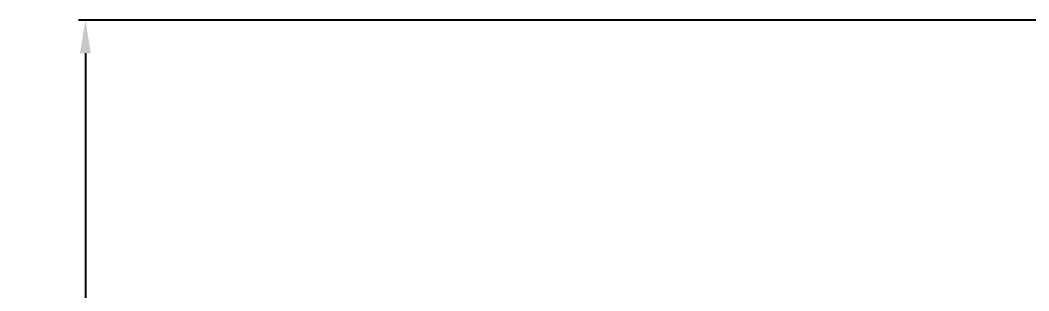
# Model space of a CAD drawing. Header units: millimetres. Extents: x 7160 to 8001, y 2712 to 3307.
# Drawn here: x 7601.1 to 7784.3, y 3020.4 to 3069.6 of the extents above; entities that cross this region are included whole.
import ezdxf

# ---------------------------------------------------------------- set-up
doc = ezdxf.new("R2010")
doc.units = ezdxf.units.MM
doc.layers.add('DIM', color=3, linetype='Continuous')
doc.styles.get("Standard").update_dxf_attribs({"font": 'arial.ttf'})
doc.dimstyles.new('ISO-25', dxfattribs={"dimtxt": 5, "dimasz": 5, "dimexe": 1.252, "dimexo": 0.625, "dimgap": 1, "dimtad": 1, "dimtoh": 1, "dimdec": 1, "dimdsep": 46, "dimtxsty": 'Standard', "dimcen": 0, "dimclrd": 3, "dimclre": 3, "dimclrt": 4, "dimadec": 0, "dimazin": 0, "dimtfac": 1, "dimtdec": 1, "dimtmove": 0, "dimatfit": 3, "dimfxl": 1, "dimarcsym": 0})

# ---------------------------------------------------------------- blocks, each defined once
blk = doc.blocks.new('*D46')
at = {"layer": 'DIM', "color": 3, "lineweight": -2, "transparency": 16777216}
for p, q in [((7867.83, 3069.55), (7611.69, 3069.55)), ((7612.94, 3063.55), (7612.94, 2928.05)), ((7612.94, 2804.55), (7612.94, 2917.18)), ((7626.55, 2798.55), (7611.69, 2798.55))]:
    blk.add_line(p, q, dxfattribs=at)
at = {"layer": 'DIM', "color": 3, "transparency": 16777216}
for points in [[(7611.94, 3063.55), (7613.94, 3063.55), (7612.94, 3069.55)], [(7611.94, 2804.55), (7613.94, 2804.55), (7612.94, 2798.55)]]:
    blk.add_solid(points, dxfattribs=at)
at = {"layer": 'DIM', "color": 4, "transparency": 16777216, "insert": (7612.94, 2922.61), "char_height": 6, "attachment_point": 5}
blk.add_mtext('(1650)', dxfattribs=at)

msp = doc.modelspace()

# ---------------------------------------------------------------- dimensions: what is measured, and where the dimension line sits
at = {"layer": 'DIM'}
dim = msp.add_linear_dim(base=(7612.94, 2798.55), p1=(7868.46, 3069.55), p2=(7627.18, 2798.55), angle=90, text='(1650)', dimstyle='ISO-25', override={"dimtxt": 6, "dimasz": 6, "dimgap": 1.5, "dimtih": 1, "dimtmove": 2}, dxfattribs=at)
dim.commit()
dim.dimension.update_dxf_attribs({"geometry": '*D46', "text_midpoint": (7612.94, 2922.61), "dimtype": 160})

doc.saveas('drawing.dxf')
